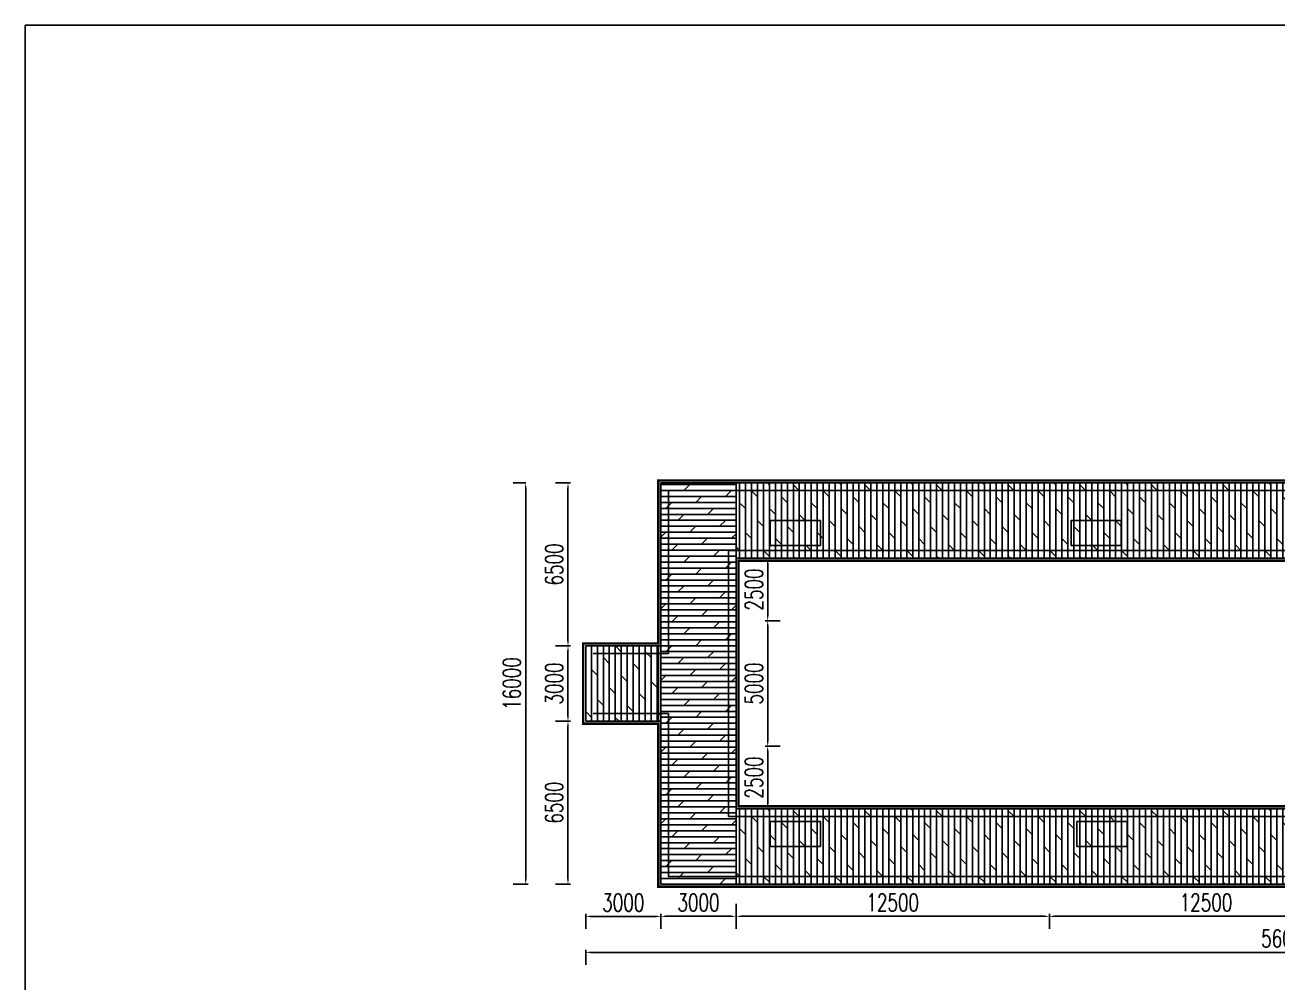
# Model space of a CAD drawing. Header units: millimetres. Extents: x -1546798 to -962116, y 1297493 to 1531173.
# Drawn here: x -1475894 to -1425906, y 1392987 to 1431195 of the extents above; entities that cross this region are included whole.
import ezdxf

# ---------------------------------------------------------------- set-up
doc = ezdxf.new("R2010")
doc.units = ezdxf.units.MM
doc.header["$LTSCALE"] = 10
doc.layers.get('0').update_dxf_attribs({"linetype": 'CONTINUOUS'})
doc.layers.get('DEFPOINTS').update_dxf_attribs({"linetype": 'CONTINUOUS'})
for name, color, linetype in [('W-_ANTICOLLISION防撞措施', 6, 'CONTINUOUS'), ('W-STEEL_FRAME钢架', 3, 'CONTINUOUS'), ('W-WOOD_FLOOR木地板', 30, 'CONTINUOUS')]:
    doc.layers.add(name, color=color, linetype=linetype)
doc.styles.add('STANDARD_T3', font='simplex.shx', dxfattribs={"width": 0.7, "bigfont": 'gbcbig.shx'})
doc.dimstyles.new('W&&200', dxfattribs={"dimtxt": 700, "dimasz": 200, "dimexe": 500, "dimexo": 600, "dimgap": 200, "dimtad": 1, "dimdec": 0, "dimzin": 0, "dimdsep": 46, "dimtxsty": 'STANDARD_T3', "dimcen": 0.09, "dimclrd": 1, "dimclre": 1, "dimclrt": 7, "dimazin": 2, "dimtfac": 1, "dimtdec": 0, "dimtix": 1, "dimtmove": 2, "dimatfit": 3, "dimfxl": 100, "dimtolj": 1, "dimtzin": 0, "dimarcsym": 0})

# ---------------------------------------------------------------- blocks, each defined once
blk = doc.blocks.new('*D185')
at = {"layer": 'DEFPOINTS', "color": 0, "transparency": 16777216}
for p in [(-1450526, 1396929), (-1447526, 1396929), (-1447526, 1395644)]:
    blk.add_point(p, dxfattribs=at)
at = {"layer": 'W-STEEL_FRAME钢架', "color": 1, "lineweight": -2, "transparency": 16777216}
for p, q in [((-1450526, 1395744), (-1450526, 1395144)), ((-1447526, 1395744), (-1447526, 1395144)), ((-1450326, 1395644), (-1447726, 1395644))]:
    blk.add_line(p, q, dxfattribs=at)
at = {"layer": 'W-STEEL_FRAME钢架', "color": 1, "transparency": 16777216}
for points in [[(-1450326, 1395677), (-1450326, 1395610), (-1450526, 1395644)], [(-1447726, 1395677), (-1447726, 1395610), (-1447526, 1395644)]]:
    blk.add_solid(points, dxfattribs=at)
at = {"layer": 'W-STEEL_FRAME钢架', "color": 7, "transparency": 16777216, "insert": (-1449026, 1396194), "char_height": 700, "attachment_point": 5, "style": 'STANDARD_T3'}
blk.add_mtext('\\A1;3000', dxfattribs=at)
blk = doc.blocks.new('*D186')
at = {"layer": 'DEFPOINTS', "color": 0, "transparency": 16777216}
for p in [(-1453526, 1395141), (-1397526, 1395144), (-1397526, 1394207)]:
    blk.add_point(p, dxfattribs=at)
at = {"layer": 'W-STEEL_FRAME钢架', "color": 1, "lineweight": -2, "transparency": 16777216}
for p, q in [((-1453526, 1394307), (-1453526, 1393707)), ((-1453326, 1394207), (-1397726, 1394207)), ((-1397526, 1394307), (-1397526, 1393707))]:
    blk.add_line(p, q, dxfattribs=at)
at = {"layer": 'W-STEEL_FRAME钢架', "color": 1, "transparency": 16777216}
for points in [[(-1453326, 1394241), (-1453326, 1394174), (-1453526, 1394207)], [(-1397726, 1394241), (-1397726, 1394174), (-1397526, 1394207)]]:
    blk.add_solid(points, dxfattribs=at)
at = {"layer": 'W-STEEL_FRAME钢架', "color": 7, "transparency": 16777216, "insert": (-1425526, 1394757), "char_height": 700, "attachment_point": 5, "style": 'STANDARD_T3'}
blk.add_mtext('\\A1;56000', dxfattribs=at)
blk = doc.blocks.new('*D190')
at = {"layer": 'DEFPOINTS', "color": 0, "transparency": 16777216}
for p in [(-1454232, 1403429), (-1450526, 1403429), (-1450526, 1396929)]:
    blk.add_point(p, dxfattribs=at)
at = {"layer": 'W-STEEL_FRAME钢架', "color": 1, "lineweight": -2, "transparency": 16777216}
for p, q in [((-1454132, 1403429), (-1454732, 1403429)), ((-1454232, 1397129), (-1454232, 1403229)), ((-1454132, 1396929), (-1454732, 1396929))]:
    blk.add_line(p, q, dxfattribs=at)
at = {"layer": 'W-STEEL_FRAME钢架', "color": 1, "transparency": 16777216}
for points in [[(-1454265, 1403229), (-1454198, 1403229), (-1454232, 1403429)], [(-1454265, 1397129), (-1454198, 1397129), (-1454232, 1396929)]]:
    blk.add_solid(points, dxfattribs=at)
at = {"layer": 'W-STEEL_FRAME钢架', "color": 7, "transparency": 16777216, "insert": (-1454782, 1400179), "char_height": 700, "attachment_point": 5, "rotation": 90, "style": 'STANDARD_T3'}
blk.add_mtext('\\A1;6500', dxfattribs=at)
blk = doc.blocks.new('*D191')
at = {"layer": 'DEFPOINTS', "color": 0, "transparency": 16777216}
for p in [(-1454232, 1406429), (-1453526, 1406429), (-1450526, 1403429)]:
    blk.add_point(p, dxfattribs=at)
at = {"layer": 'W-STEEL_FRAME钢架', "color": 1, "lineweight": -2, "transparency": 16777216}
for p, q in [((-1454132, 1406429), (-1454732, 1406429)), ((-1454232, 1403629), (-1454232, 1406229)), ((-1454132, 1403429), (-1454732, 1403429))]:
    blk.add_line(p, q, dxfattribs=at)
at = {"layer": 'W-STEEL_FRAME钢架', "color": 1, "transparency": 16777216}
for points in [[(-1454265, 1406229), (-1454198, 1406229), (-1454232, 1406429)], [(-1454265, 1403629), (-1454198, 1403629), (-1454232, 1403429)]]:
    blk.add_solid(points, dxfattribs=at)
at = {"layer": 'W-STEEL_FRAME钢架', "color": 7, "transparency": 16777216, "insert": (-1454782, 1404929), "char_height": 700, "attachment_point": 5, "rotation": 90, "style": 'STANDARD_T3'}
blk.add_mtext('\\A1;3000', dxfattribs=at)
blk = doc.blocks.new('*D192')
at = {"layer": 'DEFPOINTS', "color": 0, "transparency": 16777216}
for p in [(-1454232, 1412929), (-1450526, 1412929), (-1453526, 1406429)]:
    blk.add_point(p, dxfattribs=at)
at = {"layer": 'W-STEEL_FRAME钢架', "color": 1, "lineweight": -2, "transparency": 16777216}
for p, q in [((-1454132, 1412929), (-1454732, 1412929)), ((-1454232, 1406629), (-1454232, 1412729)), ((-1454132, 1406429), (-1454732, 1406429))]:
    blk.add_line(p, q, dxfattribs=at)
at = {"layer": 'W-STEEL_FRAME钢架', "color": 1, "transparency": 16777216}
for points in [[(-1454265, 1412729), (-1454198, 1412729), (-1454232, 1412929)], [(-1454265, 1406629), (-1454198, 1406629), (-1454232, 1406429)]]:
    blk.add_solid(points, dxfattribs=at)
at = {"layer": 'W-STEEL_FRAME钢架', "color": 7, "transparency": 16777216, "insert": (-1454782, 1409679), "char_height": 700, "attachment_point": 5, "rotation": 90, "style": 'STANDARD_T3'}
blk.add_mtext('\\A1;6500', dxfattribs=at)
blk = doc.blocks.new('*D193')
at = {"layer": 'DEFPOINTS', "color": 0, "transparency": 16777216}
for p in [(-1455920, 1412929), (-1455920, 1412929), (-1454232, 1396929)]:
    blk.add_point(p, dxfattribs=at)
at = {"layer": 'W-STEEL_FRAME钢架', "color": 1, "lineweight": -2, "transparency": 16777216}
for p, q in [((-1455920, 1412929), (-1456420, 1412929)), ((-1455920, 1397129), (-1455920, 1412729)), ((-1455820, 1396929), (-1456420, 1396929))]:
    blk.add_line(p, q, dxfattribs=at)
at = {"layer": 'W-STEEL_FRAME钢架', "color": 1, "transparency": 16777216}
for points in [[(-1455953, 1412729), (-1455886, 1412729), (-1455920, 1412929)], [(-1455953, 1397129), (-1455886, 1397129), (-1455920, 1396929)]]:
    blk.add_solid(points, dxfattribs=at)
at = {"layer": 'W-STEEL_FRAME钢架', "color": 7, "transparency": 16777216, "insert": (-1456470, 1404929), "char_height": 700, "attachment_point": 5, "rotation": 90, "style": 'STANDARD_T3'}
blk.add_mtext('\\A1;16000', dxfattribs=at)
blk = doc.blocks.new('*D197')
at = {"layer": 'DEFPOINTS', "color": 0, "transparency": 16777216}
for p in [(-1447265, 1402429), (-1446263, 1402429), (-1447065, 1399929)]:
    blk.add_point(p, dxfattribs=at)
at = {"layer": 'W-STEEL_FRAME钢架', "color": 1, "lineweight": -2, "transparency": 16777216}
for p, q in [((-1446363, 1402429), (-1445763, 1402429)), ((-1446263, 1400129), (-1446263, 1402229)), ((-1446363, 1399929), (-1445763, 1399929))]:
    blk.add_line(p, q, dxfattribs=at)
at = {"layer": 'W-STEEL_FRAME钢架', "color": 1, "transparency": 16777216}
for points in [[(-1446297, 1402229), (-1446230, 1402229), (-1446263, 1402429)], [(-1446297, 1400129), (-1446230, 1400129), (-1446263, 1399929)]]:
    blk.add_solid(points, dxfattribs=at)
at = {"layer": 'W-STEEL_FRAME钢架', "color": 7, "transparency": 16777216, "insert": (-1446813, 1401179), "char_height": 700, "attachment_point": 5, "rotation": 90, "style": 'STANDARD_T3'}
blk.add_mtext('\\A1;2500', dxfattribs=at)
blk = doc.blocks.new('*D198')
at = {"layer": 'DEFPOINTS', "color": 0, "transparency": 16777216}
for p in [(-1447265, 1407429), (-1446263, 1407429), (-1447265, 1402429)]:
    blk.add_point(p, dxfattribs=at)
at = {"layer": 'W-STEEL_FRAME钢架', "color": 1, "lineweight": -2, "transparency": 16777216}
for p, q in [((-1446363, 1407429), (-1445763, 1407429)), ((-1446263, 1402629), (-1446263, 1407229)), ((-1446363, 1402429), (-1445763, 1402429))]:
    blk.add_line(p, q, dxfattribs=at)
at = {"layer": 'W-STEEL_FRAME钢架', "color": 1, "transparency": 16777216}
for points in [[(-1446297, 1407229), (-1446230, 1407229), (-1446263, 1407429)], [(-1446297, 1402629), (-1446230, 1402629), (-1446263, 1402429)]]:
    blk.add_solid(points, dxfattribs=at)
at = {"layer": 'W-STEEL_FRAME钢架', "color": 7, "transparency": 16777216, "insert": (-1446813, 1404929), "char_height": 700, "attachment_point": 5, "rotation": 90, "style": 'STANDARD_T3'}
blk.add_mtext('\\A1;5000', dxfattribs=at)
blk = doc.blocks.new('*D199')
at = {"layer": 'DEFPOINTS', "color": 0, "transparency": 16777216}
for p in [(-1447065, 1409929), (-1446263, 1409929), (-1447265, 1407429)]:
    blk.add_point(p, dxfattribs=at)
at = {"layer": 'W-STEEL_FRAME钢架', "color": 1, "lineweight": -2, "transparency": 16777216}
for p, q in [((-1446363, 1409929), (-1445763, 1409929)), ((-1446263, 1407629), (-1446263, 1409729)), ((-1446363, 1407429), (-1445763, 1407429))]:
    blk.add_line(p, q, dxfattribs=at)
at = {"layer": 'W-STEEL_FRAME钢架', "color": 1, "transparency": 16777216}
for points in [[(-1446297, 1409729), (-1446230, 1409729), (-1446263, 1409929)], [(-1446297, 1407629), (-1446230, 1407629), (-1446263, 1407429)]]:
    blk.add_solid(points, dxfattribs=at)
at = {"layer": 'W-STEEL_FRAME钢架', "color": 7, "transparency": 16777216, "insert": (-1446813, 1408679), "char_height": 700, "attachment_point": 5, "rotation": 90, "style": 'STANDARD_T3'}
blk.add_mtext('\\A1;2500', dxfattribs=at)
blk = doc.blocks.new('*D219')
at = {"color": 1, "lineweight": -2, "transparency": 16777216}
for p, q in [((-1453526, 1395741), (-1453526, 1395141)), ((-1450526, 1395741), (-1450526, 1395141)), ((-1450726, 1395641), (-1453326, 1395641))]:
    blk.add_line(p, q, dxfattribs=at)
at = {"color": 1, "transparency": 16777216}
for points in [[(-1453326, 1395674), (-1453326, 1395608), (-1453526, 1395641)], [(-1450726, 1395674), (-1450726, 1395608), (-1450526, 1395641)]]:
    blk.add_solid(points, dxfattribs=at)
at = {"layer": 'DEFPOINTS', "color": 0, "transparency": 16777216}
for p in [(-1453526, 1403429), (-1450526, 1403429), (-1453526, 1395641)]:
    blk.add_point(p, dxfattribs=at)
at = {"color": 7, "transparency": 16777216, "insert": (-1452026, 1396191), "char_height": 700, "attachment_point": 5, "style": 'STANDARD_T3'}
blk.add_mtext('\\A1;3000', dxfattribs=at)
blk = doc.blocks.new('*D435')
at = {"layer": 'DEFPOINTS', "color": 0, "transparency": 16777216}
for p in [(-1435026, 1396420), (-1447526, 1395644), (-1435026, 1395644)]:
    blk.add_point(p, dxfattribs=at)
at = {"layer": 'W-STEEL_FRAME钢架', "color": 1, "lineweight": -2, "transparency": 16777216}
for p, q in [((-1447526, 1395644), (-1447526, 1396144)), ((-1435026, 1395744), (-1435026, 1395144)), ((-1447326, 1395644), (-1435226, 1395644))]:
    blk.add_line(p, q, dxfattribs=at)
at = {"layer": 'W-STEEL_FRAME钢架', "color": 1, "transparency": 16777216}
for points in [[(-1447326, 1395677), (-1447326, 1395611), (-1447526, 1395644)], [(-1435226, 1395677), (-1435226, 1395611), (-1435026, 1395644)]]:
    blk.add_solid(points, dxfattribs=at)
at = {"layer": 'W-STEEL_FRAME钢架', "color": 7, "transparency": 16777216, "insert": (-1441276, 1396194), "char_height": 700, "attachment_point": 5, "style": 'STANDARD_T3'}
blk.add_mtext('\\A1;12500', dxfattribs=at)
blk = doc.blocks.new('*D590')
at = {"layer": 'DEFPOINTS', "color": 0, "transparency": 16777216}
for p in [(-1435026, 1396420), (-1422526, 1396420), (-1422526, 1395644)]:
    blk.add_point(p, dxfattribs=at)
at = {"layer": 'W-STEEL_FRAME钢架', "color": 1, "lineweight": -2, "transparency": 16777216}
for p, q in [((-1435026, 1395744), (-1435026, 1395144)), ((-1422526, 1395744), (-1422526, 1395144)), ((-1434826, 1395644), (-1422726, 1395644))]:
    blk.add_line(p, q, dxfattribs=at)
at = {"layer": 'W-STEEL_FRAME钢架', "color": 1, "transparency": 16777216}
for points in [[(-1434826, 1395677), (-1434826, 1395611), (-1435026, 1395644)], [(-1422726, 1395677), (-1422726, 1395611), (-1422526, 1395644)]]:
    blk.add_solid(points, dxfattribs=at)
at = {"layer": 'W-STEEL_FRAME钢架', "color": 7, "transparency": 16777216, "insert": (-1428776, 1396194), "char_height": 700, "attachment_point": 5, "style": 'STANDARD_T3'}
blk.add_mtext('\\A1;12500', dxfattribs=at)

msp = doc.modelspace()

# ---------------------------------------------------------------- hatches: boundary and pattern name
at = {"layer": 'W-WOOD_FLOOR木地板'}
h = msp.add_hatch(dxfattribs=at)
h.set_pattern_fill('DOLMIT', color=256, scale=300)
h.set_pattern_definition([(0, (-152560.37, -17296.12), (0, 238.122618), []), (45, (-152560.4, -17296.1), (-476.2449, 476.2449), [336.75638, -673.512])])
h.paths.add_polyline_path([(-1450526.2, 1396929.5), (-1447526.2, 1396929.5), (-1447526.2, 1412929.5), (-1450526.2, 1412929.5)])
h = msp.add_hatch(dxfattribs=at)
h.set_pattern_fill('DOLMIT', color=256, scale=300, angle=90)
h.set_pattern_definition([(90, (-154854.25, -14686.72), (-238.122618, 1e-14), []), (135, (-154854.25, -14686.7), (-476.2449, -476.2449), [336.75638, -673.512])])
h.paths.add_polyline_path([(-1447526.2, 1412929.5), (-1447526.2, 1409929.5), (-1397526.2, 1409929.5), (-1397526.2, 1412929.5)])
h = msp.add_hatch(dxfattribs=at)
h.set_pattern_fill('DOLMIT', color=256, scale=300, angle=90)
h.set_pattern_definition([(90, (-150528.55, -12534.9), (-238.122618, 1e-14), []), (135, (-150528.55, -12534.9), (-476.2449, -476.2449), [336.75638, -673.512])])
h.paths.add_polyline_path([(-1453526.2, 1403429.5), (-1450526.2, 1403429.5), (-1450526.2, 1406429.5), (-1453526.2, 1406429.5)])
h = msp.add_hatch(dxfattribs=at)
h.set_pattern_fill('DOLMIT', color=256, scale=300, angle=90)
h.set_pattern_definition([(90, (-154854.25, -27686.72), (-238.122618, 1e-14), []), (135, (-154854.25, -27686.7), (-476.2449, -476.2449), [336.75638, -673.512])])
h.paths.add_polyline_path([(-1397526.2, 1399929.5), (-1447526.2, 1399929.5), (-1447526.2, 1396929.5), (-1397526.2, 1396929.5)])

# ---------------------------------------------------------------- linework, layer by layer
for p, q in [((-1475893.5, 1431195), (-1238233.7, 1431195)), ((-1475893.5, 1297493.4), (-1475893.5, 1431195))]:
    msp.add_line(p, q)
msp.add_lwpolyline([(-1475893.5, 1431195), (-962116.5, 1431195), (-962116.5, 1297493.4), (-1475893.5, 1297493.4)], close=True)
at = {"layer": 'W-_ANTICOLLISION防撞措施', "color": 5}
msp.add_lwpolyline([(-1450626.2, 1413029.5, 100, 100, 0), (-1450626.2, 1406529.5, 100, 100, 0), (-1453626.2, 1406529.5, 100, 100, 0), (-1453626.2, 1403329.5, 100, 100, 0), (-1450626.2, 1403329.5, 100, 100, 0), (-1450626.2, 1396829.5, 100, 100, 0), (-1447526.2, 1396829.5, 100, 100, 0), (-1397426.2, 1396829.5, 100, 100, 0), (-1397426.2, 1400029.5, 100, 100, 0), (-1447426.2, 1400029.5, 100, 100, 0), (-1447426.2, 1409829.5, 100, 100, 0), (-1397426.2, 1409829.5, 100, 100, 0), (-1397426.2, 1413029.5, 100, 100, 0), (-1447526.2, 1413029.5, 100, 100, 0), (-1450626.2, 1413029.5, 0, 0, 0)], format="xyseb", dxfattribs=at)
at = {"layer": 'W-STEEL_FRAME钢架'}
for points in [[(-1446162.3, 1410429.5), (-1444162.3, 1410429.5), (-1444162.3, 1411429.5), (-1446162.3, 1411429.5)], [(-1434162.3, 1410430.6), (-1432162.3, 1410430.6), (-1432162.3, 1411430.6), (-1434162.3, 1411430.6)], [(-1446162.3, 1398429.5), (-1444162.3, 1398429.5), (-1444162.3, 1399429.5), (-1446162.3, 1399429.5)], [(-1433926.6, 1398429.5), (-1431926.6, 1398429.5), (-1431926.6, 1399429.5), (-1433926.6, 1399429.5)]]:
    msp.add_lwpolyline(points, close=True, dxfattribs=at)
at = {"layer": 'W-WOOD_FLOOR木地板'}
for points in [[(-1450526.2, 1396929.5), (-1447526.2, 1396929.5), (-1447526.2, 1412929.5), (-1450526.2, 1412929.5)], [(-1447526.2, 1409929.5), (-1397526.2, 1409929.5), (-1397526.2, 1412929.5), (-1447526.2, 1412929.5)], [(-1453526.2, 1403429.5), (-1450526.2, 1403429.5), (-1450526.2, 1406429.5), (-1453526.2, 1406429.5)], [(-1447526.2, 1396929.5), (-1397526.2, 1396929.5), (-1397526.2, 1399929.5), (-1447526.2, 1399929.5)]]:
    msp.add_lwpolyline(points, close=True, dxfattribs=at)
at = {"layer": 'W-WOOD_FLOOR木地板', "color": 6}
msp.add_lwpolyline([(-1453226.2, 1403729.5), (-1450226.2, 1403729.5), (-1450226.2, 1397229.5), (-1397726.2, 1397229.5), (-1397726.2, 1399629.5), (-1447826.2, 1399629.5), (-1447826.2, 1410229.5), (-1397726.2, 1410229.5), (-1397726.2, 1412629.5), (-1450226.2, 1412629.5), (-1450226.2, 1406129.5), (-1453226.2, 1406129.5)], dxfattribs=at)
at = {"layer": 'W-WOOD_FLOOR木地板'}
msp.add_lwpolyline([(-1450626.2, 1406429.5), (-1450626.2, 1403429.5)], dxfattribs=at)

# ---------------------------------------------------------------- dimensions: what is measured, and where the dimension line sits
dim = msp.add_linear_dim(base=(-1453526.2, 1395641.2), p1=(-1450526.2, 1403429.5), p2=(-1453526.2, 1403429.5), dimstyle='W&&200', override={"dimfxlon": 1})
dim.commit()
dim.dimension.update_dxf_attribs({"geometry": '*D219', "text_midpoint": (-1452026.2, 1396191.2)})
at = {"layer": 'W-STEEL_FRAME钢架'}
for base, p1, p2, picture, middle in [((-1455919.6, 1412929.5), (-1454231.7, 1396929.5), (-1455919.6, 1412929.5), '*D193', (-1456469.6, 1404929.5)), ((-1454231.7, 1412929.5), (-1453526.2, 1406429.5), (-1450526.2, 1412929.5), '*D192', (-1454781.7, 1409679.5)), ((-1446263.4, 1409929.5), (-1447265.4, 1407429.5), (-1447065.4, 1409929.5), '*D199', (-1446813.4, 1408679.5)), ((-1446263.4, 1407429.5), (-1447265.4, 1402429.5), (-1447265.4, 1407429.5), '*D198', (-1446813.4, 1404929.5)), ((-1454231.7, 1406429.5), (-1450526.2, 1403429.5), (-1453526.2, 1406429.5), '*D191', (-1454781.7, 1404929.5)), ((-1454231.7, 1403429.5), (-1450526.2, 1396929.5), (-1450526.2, 1403429.5), '*D190', (-1454781.7, 1400179.5)), ((-1446263.4, 1402429.5), (-1447065.4, 1399929.5), (-1447265.4, 1402429.5), '*D197', (-1446813.4, 1401179.5))]:
    dim = msp.add_linear_dim(base=base, p1=p1, p2=p2, angle=90, dimstyle='W&&200', override={"dimfxlon": 1}, dxfattribs=at)
    dim.commit()
    dim.dimension.update_dxf_attribs({"geometry": picture, "text_midpoint": middle})
for base, p1, p2, picture, middle in [((-1447526.2, 1395643.7), (-1450526.2, 1396929.5), (-1447526.2, 1396929.5), '*D185', (-1449026.2, 1396193.7)), ((-1435026.2, 1395644.1), (-1447526.2, 1395643.7), (-1435026.2, 1396419.9), '*D435', (-1441276.2, 1396194.1)), ((-1422526.2, 1395644.1), (-1435026.2, 1396419.9), (-1422526.2, 1396419.9), '*D590', (-1428776.2, 1396194.1)), ((-1397526.2, 1394207.2), (-1453526.2, 1395141.2), (-1397526.2, 1395143.7), '*D186', (-1425526.2, 1394757.2))]:
    dim = msp.add_linear_dim(base=base, p1=p1, p2=p2, dimstyle='W&&200', override={"dimfxlon": 1}, dxfattribs=at)
    dim.commit()
    dim.dimension.update_dxf_attribs({"geometry": picture, "text_midpoint": middle})

doc.saveas('drawing.dxf')
